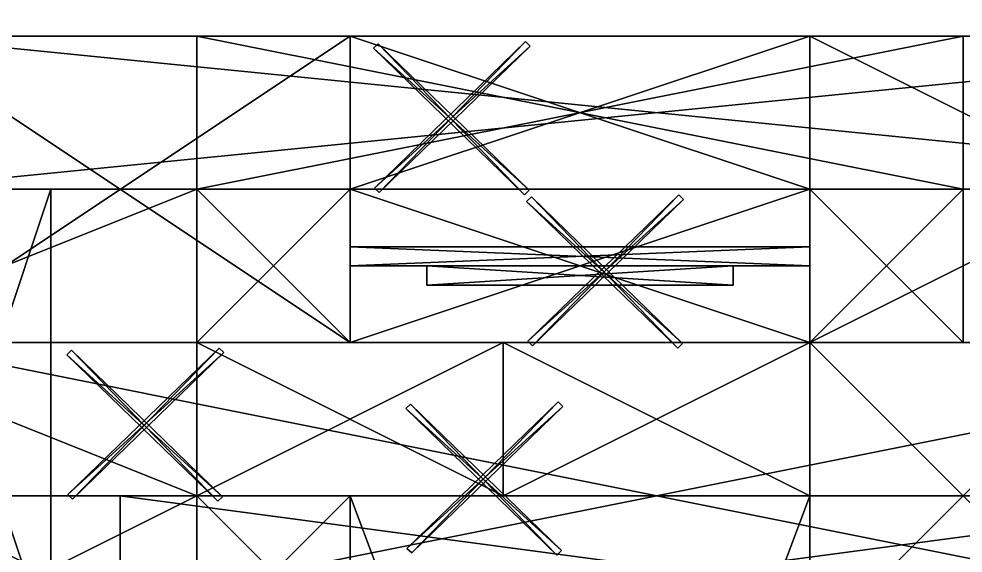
# Model space of a CAD drawing. Extents: x -1088 to 1104, y -640 to 640.
# Drawn here: x -21.1 to 176, y 404 to 515.6 of the extents above; entities that cross this region are included whole.
import ezdxf

# ---------------------------------------------------------------- set-up
doc = ezdxf.new("R2010")
doc.units = 0

msp = doc.modelspace()

# ---------------------------------------------------------------- meshes
at = {"layer": 'OBJECT1051', "color": 50}
mesh = msp.add_polyface(dxfattribs=at)
corners = [(48, 416, 48), (144, 416, 48), (144, 160, 48), (48, 160, 48), (48, 160, 16), (144, 160, 16), (144, 416, 16), (48, 416, 16)]
mesh.append_faces([[corners[k] for k in face] for face in [(1, 3, 0), (5, 7, 4), (3, 7, 0), (5, 1, 6), (0, 6, 1), (4, 2, 5)]], dxfattribs={"vtx0": -1})
mesh.append_faces([[corners[k] for k in face] for face in [(1, 2, 3), (5, 6, 7), (3, 4, 7), (5, 2, 1), (0, 7, 6), (4, 3, 2)]], dxfattribs={"vtx2": -1})
at = {"layer": 'OBJECT1082', "color": 50}
mesh = msp.add_polyface(dxfattribs=at)
corners = [(-144, 480, 48), (16, 480, 48), (16, 416, 48), (-144, 416, 48), (-144, 416, 16), (16, 416, 16), (16, 480, 16), (-144, 480, 16)]
mesh.append_faces([[corners[k] for k in face] for face in [(1, 3, 0), (5, 7, 4), (3, 7, 0), (5, 1, 6), (0, 6, 1), (4, 2, 5)]], dxfattribs={"vtx0": -1})
mesh.append_faces([[corners[k] for k in face] for face in [(1, 2, 3), (5, 6, 7), (3, 4, 7), (5, 2, 1), (0, 7, 6), (4, 3, 2)]], dxfattribs={"vtx2": -1})
at = {"layer": 'OBJECT1084', "color": 50}
mesh = msp.add_polyface(dxfattribs=at)
corners = [(16, 448, 48), (80, 448, 48), (80, 416, 48), (16, 416, 48), (16, 416, 16), (80, 416, 16), (80, 448, 16), (16, 448, 16)]
mesh.append_faces([[corners[k] for k in face] for face in [(1, 3, 0), (5, 7, 4), (3, 7, 0), (5, 1, 6), (0, 6, 1), (4, 2, 5)]], dxfattribs={"vtx0": -1})
mesh.append_faces([[corners[k] for k in face] for face in [(1, 2, 3), (5, 6, 7), (3, 4, 7), (5, 2, 1), (0, 7, 6), (4, 3, 2)]], dxfattribs={"vtx2": -1})
at = {"layer": 'OBJECT1085', "color": 50}
mesh = msp.add_polyface(dxfattribs=at)
corners = [(144, 448, 48), (208, 448, 48), (208, 384, 48), (144, 384, 48), (144, 384, 16), (208, 384, 16), (208, 448, 16), (144, 448, 16)]
mesh.append_faces([[corners[k] for k in face] for face in [(1, 3, 0), (5, 7, 4), (3, 7, 0), (5, 1, 6), (0, 6, 1), (4, 2, 5)]], dxfattribs={"vtx0": -1})
mesh.append_faces([[corners[k] for k in face] for face in [(1, 2, 3), (5, 6, 7), (3, 4, 7), (5, 2, 1), (0, 7, 6), (4, 3, 2)]], dxfattribs={"vtx2": -1})
at = {"layer": 'OBJECT1086', "color": 50}
mesh = msp.add_polyface(dxfattribs=at)
corners = [(16, 416, 48), (48, 416, 48), (48, 384, 48), (16, 384, 48), (16, 384, 16), (48, 384, 16), (48, 416, 16), (16, 416, 16)]
mesh.append_faces([[corners[k] for k in face] for face in [(1, 3, 0), (5, 7, 4), (3, 7, 0), (5, 1, 6), (0, 6, 1), (4, 2, 5)]], dxfattribs={"vtx0": -1})
mesh.append_faces([[corners[k] for k in face] for face in [(1, 2, 3), (5, 6, 7), (3, 4, 7), (5, 2, 1), (0, 7, 6), (4, 3, 2)]], dxfattribs={"vtx2": -1})
at = {"layer": 'OBJECT197', "color": 50}
mesh = msp.add_polyface(dxfattribs=at)
corners = [(-1084, -640, 832), (-1084, 640, 832), (1092, 640, 832), (1092, -640, 832), (-1084, 640, 830), (-1084, -640, 830), (1092, -640, 830), (1092, 640, 830)]
mesh.append_faces([[corners[k] for k in face] for face in [(1, 3, 0), (1, 5, 4), (3, 7, 6), (2, 4, 7), (0, 6, 5), (5, 7, 4)]], dxfattribs={"vtx0": -1})
mesh.append_faces([[corners[k] for k in face] for face in [(1, 2, 3), (1, 0, 5), (3, 2, 7), (2, 1, 4), (0, 3, 6), (5, 6, 7)]], dxfattribs={"vtx2": -1})
at = {"layer": 'OBJECT203', "color": 50}
mesh = msp.add_polyface(dxfattribs=at)
corners = [(-1088, 640, -128), (-1088, -640, -128), (1088, -640, -128), (1088, 640, -128), (-1088, -640, -126), (-1088, 640, -126), (1088, 640, -126), (1088, -640, -126)]
mesh.append_faces([[corners[k] for k in face] for face in [(1, 3, 0), (1, 5, 4), (3, 7, 6), (0, 6, 5), (2, 4, 7), (5, 7, 4)]], dxfattribs={"vtx0": -1})
mesh.append_faces([[corners[k] for k in face] for face in [(1, 2, 3), (1, 0, 5), (3, 2, 7), (0, 3, 6), (2, 1, 4), (5, 6, 7)]], dxfattribs={"vtx2": -1})
at = {"layer": 'OBJECT247', "color": 50}
mesh = msp.add_polyface(dxfattribs=at)
corners = [(64, 464, 176), (128, 464, 176), (128, 460, 176), (64, 460, 176), (64, 460, 48), (128, 460, 48), (128, 464, 48), (64, 464, 48)]
mesh.append_faces([[corners[k] for k in face] for face in [(1, 3, 0), (5, 7, 4), (3, 7, 0), (5, 1, 6), (0, 6, 1), (4, 2, 5)]], dxfattribs={"vtx0": -1})
mesh.append_faces([[corners[k] for k in face] for face in [(1, 2, 3), (5, 6, 7), (3, 4, 7), (5, 2, 1), (0, 7, 6), (4, 3, 2)]], dxfattribs={"vtx2": -1})
at = {"layer": 'OBJECT251', "color": 50}
mesh = msp.add_polyface(dxfattribs=at)
corners = [(48, 468, 176), (144, 468, 176), (144, 464, 176), (48, 464, 176), (48, 464, 48), (144, 464, 48), (144, 468, 48), (48, 468, 48)]
mesh.append_faces([[corners[k] for k in face] for face in [(1, 3, 0), (5, 7, 4), (3, 7, 0), (5, 1, 6), (0, 6, 1), (4, 2, 5)]], dxfattribs={"vtx0": -1})
mesh.append_faces([[corners[k] for k in face] for face in [(1, 2, 3), (5, 6, 7), (3, 4, 7), (5, 2, 1), (0, 7, 6), (4, 3, 2)]], dxfattribs={"vtx2": -1})
at = {"layer": 'OBJECT284', "color": 50}
mesh = msp.add_polyface(dxfattribs=at)
corners = [(52.871601, 509.450989, 272), (53.857399, 510.407013, 272), (85.402298, 479.812988, 272), (84.416603, 478.856995, 272), (84.416603, 478.856995, 240), (85.402298, 479.812988, 240), (53.857399, 510.407013, 240), (52.871601, 509.450989, 240)]
mesh.append_faces([[corners[k] for k in face] for face in [(1, 3, 0), (5, 7, 4), (3, 7, 0), (5, 1, 6), (0, 6, 1), (4, 2, 5)]], dxfattribs={"vtx0": -1})
mesh.append_faces([[corners[k] for k in face] for face in [(1, 2, 3), (5, 6, 7), (3, 4, 7), (5, 2, 1), (0, 7, 6), (4, 3, 2)]], dxfattribs={"vtx2": -1})
at = {"layer": 'OBJECT285', "color": 50}
mesh = msp.add_polyface(dxfattribs=at)
corners = [(84.649803, 510.856995, 272), (85.635498, 509.901001, 272), (54.090599, 479.307007, 272), (53.104801, 480.263, 272), (53.104801, 480.263, 240), (54.090599, 479.307007, 240), (85.635498, 509.901001, 240), (84.649803, 510.856995, 240)]
mesh.append_faces([[corners[k] for k in face] for face in [(1, 3, 0), (5, 7, 4), (3, 7, 0), (5, 1, 6), (0, 6, 1), (4, 2, 5)]], dxfattribs={"vtx0": -1})
mesh.append_faces([[corners[k] for k in face] for face in [(1, 2, 3), (5, 6, 7), (3, 4, 7), (5, 2, 1), (0, 7, 6), (4, 3, 2)]], dxfattribs={"vtx2": -1})
at = {"layer": 'OBJECT288', "color": 50}
mesh = msp.add_polyface(dxfattribs=at)
corners = [(59.648399, 434.21701, 240), (60.634102, 435.173004, 240), (92.179199, 404.57901, 240), (91.193398, 403.622986, 240), (91.193398, 403.622986, 208), (92.179199, 404.57901, 208), (60.634102, 435.173004, 208), (59.648399, 434.21701, 208)]
mesh.append_faces([[corners[k] for k in face] for face in [(1, 3, 0), (5, 7, 4), (3, 7, 0), (5, 1, 6), (0, 6, 1), (4, 2, 5)]], dxfattribs={"vtx0": -1})
mesh.append_faces([[corners[k] for k in face] for face in [(1, 2, 3), (5, 6, 7), (3, 4, 7), (5, 2, 1), (0, 7, 6), (4, 3, 2)]], dxfattribs={"vtx2": -1})
at = {"layer": 'OBJECT289', "color": 50}
mesh = msp.add_polyface(dxfattribs=at)
corners = [(91.426498, 435.622986, 240), (92.4123, 434.666992, 240), (60.867401, 404.072998, 240), (59.881599, 405.028992, 240), (59.881599, 405.028992, 208), (60.867401, 404.072998, 208), (92.4123, 434.666992, 208), (91.426498, 435.622986, 208)]
mesh.append_faces([[corners[k] for k in face] for face in [(1, 3, 0), (5, 7, 4), (3, 7, 0), (5, 1, 6), (0, 6, 1), (4, 2, 5)]], dxfattribs={"vtx0": -1})
mesh.append_faces([[corners[k] for k in face] for face in [(1, 2, 3), (5, 6, 7), (3, 4, 7), (5, 2, 1), (0, 7, 6), (4, 3, 2)]], dxfattribs={"vtx2": -1})
at = {"layer": 'OBJECT373', "color": 50}
mesh = msp.add_polyface(dxfattribs=at)
corners = [(-11.1284, 445.450989, 240), (-10.1426, 446.407013, 240), (21.402399, 415.812988, 240), (20.416599, 414.856995, 240), (20.416599, 414.856995, 208), (21.402399, 415.812988, 208), (-10.1426, 446.407013, 208), (-11.1284, 445.450989, 208)]
mesh.append_faces([[corners[k] for k in face] for face in [(1, 3, 0), (5, 7, 4), (3, 7, 0), (5, 1, 6), (0, 6, 1), (4, 2, 5)]], dxfattribs={"vtx0": -1})
mesh.append_faces([[corners[k] for k in face] for face in [(1, 2, 3), (5, 6, 7), (3, 4, 7), (5, 2, 1), (0, 7, 6), (4, 3, 2)]], dxfattribs={"vtx2": -1})
at = {"layer": 'OBJECT374', "color": 50}
mesh = msp.add_polyface(dxfattribs=at)
corners = [(20.649799, 446.856995, 240), (21.6355, 445.901001, 240), (-9.90941, 415.307007, 240), (-10.8952, 416.263, 240), (-10.8952, 416.263, 208), (-9.90941, 415.307007, 208), (21.6355, 445.901001, 208), (20.649799, 446.856995, 208)]
mesh.append_faces([[corners[k] for k in face] for face in [(1, 3, 0), (5, 7, 4), (3, 7, 0), (5, 1, 6), (0, 6, 1), (4, 2, 5)]], dxfattribs={"vtx0": -1})
mesh.append_faces([[corners[k] for k in face] for face in [(1, 2, 3), (5, 6, 7), (3, 4, 7), (5, 2, 1), (0, 7, 6), (4, 3, 2)]], dxfattribs={"vtx2": -1})
at = {"layer": 'OBJECT375', "color": 50}
mesh = msp.add_polyface(dxfattribs=at)
corners = [(84.871597, 477.450989, 272), (85.857399, 478.407013, 272), (117.402, 447.812988, 272), (116.417, 446.856995, 272), (116.417, 446.856995, 240), (117.402, 447.812988, 240), (85.857399, 478.407013, 240), (84.871597, 477.450989, 240)]
mesh.append_faces([[corners[k] for k in face] for face in [(1, 3, 0), (5, 7, 4), (3, 7, 0), (5, 1, 6), (0, 6, 1), (4, 2, 5)]], dxfattribs={"vtx0": -1})
mesh.append_faces([[corners[k] for k in face] for face in [(1, 2, 3), (5, 6, 7), (3, 4, 7), (5, 2, 1), (0, 7, 6), (4, 3, 2)]], dxfattribs={"vtx2": -1})
at = {"layer": 'OBJECT376', "color": 50}
mesh = msp.add_polyface(dxfattribs=at)
corners = [(116.650002, 478.856995, 272), (117.636002, 477.901001, 272), (86.090599, 447.307007, 272), (85.104797, 448.263, 272), (85.104797, 448.263, 240), (86.090599, 447.307007, 240), (117.636002, 477.901001, 240), (116.650002, 478.856995, 240)]
mesh.append_faces([[corners[k] for k in face] for face in [(1, 3, 0), (5, 7, 4), (3, 7, 0), (5, 1, 6), (0, 6, 1), (4, 2, 5)]], dxfattribs={"vtx0": -1})
mesh.append_faces([[corners[k] for k in face] for face in [(1, 2, 3), (5, 6, 7), (3, 4, 7), (5, 2, 1), (0, 7, 6), (4, 3, 2)]], dxfattribs={"vtx2": -1})
at = {"layer": 'OBJECT432', "color": 50}
mesh = msp.add_polyface(dxfattribs=at)
corners = [(48, 480, 240), (144, 480, 240), (144, 448, 240), (48, 448, 240), (48, 448, 232), (144, 448, 232), (144, 480, 232), (48, 480, 232)]
mesh.append_faces([[corners[k] for k in face] for face in [(1, 3, 0), (5, 7, 4), (3, 7, 0), (5, 1, 6), (0, 6, 1), (4, 2, 5)]], dxfattribs={"vtx0": -1})
mesh.append_faces([[corners[k] for k in face] for face in [(1, 2, 3), (5, 6, 7), (3, 4, 7), (5, 2, 1), (0, 7, 6), (4, 3, 2)]], dxfattribs={"vtx2": -1})
at = {"layer": 'OBJECT433', "color": 50}
mesh = msp.add_polyface(dxfattribs=at)
corners = [(144, 480, 208), (48, 480, 208), (48, 448, 208), (144, 448, 208), (144, 448, 232), (48, 448, 232), (48, 480, 232), (144, 480, 232)]
mesh.append_faces([[corners[k] for k in face] for face in [(1, 3, 0), (5, 7, 4), (3, 7, 0), (5, 1, 6), (0, 6, 1), (4, 2, 5)]], dxfattribs={"vtx0": -1})
mesh.append_faces([[corners[k] for k in face] for face in [(1, 2, 3), (5, 6, 7), (3, 4, 7), (5, 2, 1), (0, 7, 6), (4, 3, 2)]], dxfattribs={"vtx2": -1})
at = {"layer": 'OBJECT540', "color": 50}
mesh = msp.add_polyface(dxfattribs=at)
corners = [(48, 512, 208), (144, 512, 208), (144, 480, 208), (48, 480, 208), (48, 480, 200), (144, 480, 200), (144, 512, 200), (48, 512, 200)]
mesh.append_faces([[corners[k] for k in face] for face in [(1, 3, 0), (5, 7, 4), (3, 7, 0), (5, 1, 6), (0, 6, 1), (4, 2, 5)]], dxfattribs={"vtx0": -1})
mesh.append_faces([[corners[k] for k in face] for face in [(1, 2, 3), (5, 6, 7), (3, 4, 7), (5, 2, 1), (0, 7, 6), (4, 3, 2)]], dxfattribs={"vtx2": -1})
at = {"layer": 'OBJECT541', "color": 50}
mesh = msp.add_polyface(dxfattribs=at)
corners = [(144, 512, 176), (48, 512, 176), (48, 480, 176), (144, 480, 176), (144, 480, 200), (48, 480, 200), (48, 512, 200), (144, 512, 200)]
mesh.append_faces([[corners[k] for k in face] for face in [(1, 3, 0), (5, 7, 4), (3, 7, 0), (5, 1, 6), (0, 6, 1), (4, 2, 5)]], dxfattribs={"vtx0": -1})
mesh.append_faces([[corners[k] for k in face] for face in [(1, 2, 3), (5, 6, 7), (3, 4, 7), (5, 2, 1), (0, 7, 6), (4, 3, 2)]], dxfattribs={"vtx2": -1})
at = {"layer": 'OBJECT542', "color": 50}
mesh = msp.add_polyface(dxfattribs=at)
corners = [(16, 512, 240), (176, 512, 240), (176, 480, 240), (16, 480, 240), (16, 480, 232), (176, 480, 232), (176, 512, 232), (16, 512, 232)]
mesh.append_faces([[corners[k] for k in face] for face in [(1, 3, 0), (5, 7, 4), (3, 7, 0), (5, 1, 6), (0, 6, 1), (4, 2, 5)]], dxfattribs={"vtx0": -1})
mesh.append_faces([[corners[k] for k in face] for face in [(1, 2, 3), (5, 6, 7), (3, 4, 7), (5, 2, 1), (0, 7, 6), (4, 3, 2)]], dxfattribs={"vtx2": -1})
at = {"layer": 'OBJECT543', "color": 50}
mesh = msp.add_polyface(dxfattribs=at)
corners = [(176, 512, 208), (16, 512, 208), (16, 480, 208), (176, 480, 208), (176, 480, 232), (16, 480, 232), (16, 512, 232), (176, 512, 232)]
mesh.append_faces([[corners[k] for k in face] for face in [(1, 3, 0), (5, 7, 4), (3, 7, 0), (5, 1, 6), (0, 6, 1), (4, 2, 5)]], dxfattribs={"vtx0": -1})
mesh.append_faces([[corners[k] for k in face] for face in [(1, 2, 3), (5, 6, 7), (3, 4, 7), (5, 2, 1), (0, 7, 6), (4, 3, 2)]], dxfattribs={"vtx2": -1})
at = {"layer": 'OBJECT678', "color": 50}
mesh = msp.add_polyface(dxfattribs=at)
corners = [(-46.4883, 384, 720), (-46.4883, 480, 720), (-14.4883, 480, 720), (-14.4883, 384, 720), (-14.4883, 384, 236), (-14.4883, 480, 236), (-46.4883, 480, 236), (-46.4883, 384, 236)]
mesh.append_faces([[corners[k] for k in face] for face in [(1, 3, 0), (5, 7, 4), (3, 7, 0), (5, 1, 6), (0, 6, 1), (4, 2, 5)]], dxfattribs={"vtx0": -1})
mesh.append_faces([[corners[k] for k in face] for face in [(1, 2, 3), (5, 6, 7), (3, 4, 7), (5, 2, 1), (0, 7, 6), (4, 3, 2)]], dxfattribs={"vtx2": -1})
at = {"layer": 'OBJECT682', "color": 50}
mesh = msp.add_polyface(dxfattribs=at)
corners = [(0, 416, 720), (240, 416, 720), (240, 384, 720), (0, 384, 720), (0, 384, 240), (240, 384, 240), (240, 416, 240), (0, 416, 240)]
mesh.append_faces([[corners[k] for k in face] for face in [(1, 3, 0), (5, 7, 4), (3, 7, 0), (5, 1, 6), (0, 6, 1), (4, 2, 5)]], dxfattribs={"vtx0": -1})
mesh.append_faces([[corners[k] for k in face] for face in [(1, 2, 3), (5, 6, 7), (3, 4, 7), (5, 2, 1), (0, 7, 6), (4, 3, 2)]], dxfattribs={"vtx2": -1})
at = {"layer": 'OBJECT684', "color": 50}
mesh = msp.add_polyface(dxfattribs=at)
corners = [(-1008, 544, 720), (800, 544, 720), (800, 512, 720), (-1008, 512, 720), (-1008, 512, 16), (800, 512, 16), (800, 544, 16), (-1008, 544, 16)]
mesh.append_faces([[corners[k] for k in face] for face in [(1, 3, 0), (5, 7, 4), (3, 7, 0), (5, 1, 6), (0, 6, 1), (4, 2, 5)]], dxfattribs={"vtx0": -1})
mesh.append_faces([[corners[k] for k in face] for face in [(1, 2, 3), (5, 6, 7), (3, 4, 7), (5, 2, 1), (0, 7, 6), (4, 3, 2)]], dxfattribs={"vtx2": -1})
at = {"layer": 'OBJECT730', "color": 50}
mesh = msp.add_polyface(dxfattribs=at)
corners = [(48, 512, 176), (-48, 512, 176), (-48, 448, 176), (48, 448, 176), (48, 448, 200), (-48, 448, 200), (-48, 512, 200), (48, 512, 200)]
mesh.append_faces([[corners[k] for k in face] for face in [(1, 3, 0), (5, 7, 4), (3, 7, 0), (5, 1, 6), (0, 6, 1), (4, 2, 5)]], dxfattribs={"vtx0": -1})
mesh.append_faces([[corners[k] for k in face] for face in [(1, 2, 3), (5, 6, 7), (3, 4, 7), (5, 2, 1), (0, 7, 6), (4, 3, 2)]], dxfattribs={"vtx2": -1})
at = {"layer": 'OBJECT731', "color": 50}
mesh = msp.add_polyface(dxfattribs=at)
corners = [(272, 512, 176), (144, 512, 176), (144, 448, 176), (272, 448, 176), (272, 448, 200), (144, 448, 200), (144, 512, 200), (272, 512, 200)]
mesh.append_faces([[corners[k] for k in face] for face in [(1, 3, 0), (5, 7, 4), (3, 7, 0), (5, 1, 6), (0, 6, 1), (4, 2, 5)]], dxfattribs={"vtx0": -1})
mesh.append_faces([[corners[k] for k in face] for face in [(1, 2, 3), (5, 6, 7), (3, 4, 7), (5, 2, 1), (0, 7, 6), (4, 3, 2)]], dxfattribs={"vtx2": -1})
at = {"layer": 'OBJECT791', "color": 50}
mesh = msp.add_polyface(dxfattribs=at)
corners = [(-48, 416, 48), (16, 416, 48), (16, 384, 48), (-48, 384, 48), (-48, 384, 16), (16, 384, 16), (16, 416, 16), (-48, 416, 16)]
mesh.append_faces([[corners[k] for k in face] for face in [(1, 3, 0), (5, 7, 4), (3, 7, 0), (5, 1, 6), (0, 6, 1), (4, 2, 5)]], dxfattribs={"vtx0": -1})
mesh.append_faces([[corners[k] for k in face] for face in [(1, 2, 3), (5, 6, 7), (3, 4, 7), (5, 2, 1), (0, 7, 6), (4, 3, 2)]], dxfattribs={"vtx2": -1})
at = {"layer": 'OBJECT792', "color": 50}
mesh = msp.add_polyface(dxfattribs=at)
corners = [(80, 448, 48), (144, 448, 48), (144, 416, 48), (80, 416, 48), (80, 416, 16), (144, 416, 16), (144, 448, 16), (80, 448, 16)]
mesh.append_faces([[corners[k] for k in face] for face in [(1, 3, 0), (5, 7, 4), (3, 7, 0), (5, 1, 6), (0, 6, 1), (4, 2, 5)]], dxfattribs={"vtx0": -1})
mesh.append_faces([[corners[k] for k in face] for face in [(1, 2, 3), (5, 6, 7), (3, 4, 7), (5, 2, 1), (0, 7, 6), (4, 3, 2)]], dxfattribs={"vtx2": -1})
at = {"layer": 'OBJECT796', "color": 50}
mesh = msp.add_polyface(dxfattribs=at)
corners = [(-48, 512, 176), (272, 512, 176), (272, 480, 176), (-48, 480, 176), (-48, 480, 48), (272, 480, 48), (272, 512, 48), (-48, 512, 48)]
mesh.append_faces([[corners[k] for k in face] for face in [(1, 3, 0), (5, 7, 4), (3, 7, 0), (5, 1, 6), (0, 6, 1), (4, 2, 5)]], dxfattribs={"vtx0": -1})
mesh.append_faces([[corners[k] for k in face] for face in [(1, 2, 3), (5, 6, 7), (3, 4, 7), (5, 2, 1), (0, 7, 6), (4, 3, 2)]], dxfattribs={"vtx2": -1})
at = {"layer": 'OBJECT799', "color": 50}
mesh = msp.add_polyface(dxfattribs=at)
corners = [(-48, 448, 208), (272, 448, 208), (272, 384, 208), (-48, 384, 208), (-48, 384, 200), (272, 384, 200), (272, 448, 200), (-48, 448, 200)]
mesh.append_faces([[corners[k] for k in face] for face in [(1, 3, 0), (5, 7, 4), (3, 7, 0), (5, 1, 6), (0, 6, 1), (4, 2, 5)]], dxfattribs={"vtx0": -1})
mesh.append_faces([[corners[k] for k in face] for face in [(1, 2, 3), (5, 6, 7), (3, 4, 7), (5, 2, 1), (0, 7, 6), (4, 3, 2)]], dxfattribs={"vtx2": -1})
at = {"layer": 'OBJECT807', "color": 50}
mesh = msp.add_polyface(dxfattribs=at)
corners = [(48, 480, 48), (144, 480, 48), (144, 448, 48), (48, 448, 48), (48, 448, 16), (144, 448, 16), (144, 480, 16), (48, 480, 16)]
mesh.append_faces([[corners[k] for k in face] for face in [(1, 3, 0), (5, 7, 4), (3, 7, 0), (5, 1, 6), (0, 6, 1), (4, 2, 5)]], dxfattribs={"vtx0": -1})
mesh.append_faces([[corners[k] for k in face] for face in [(1, 2, 3), (5, 6, 7), (3, 4, 7), (5, 2, 1), (0, 7, 6), (4, 3, 2)]], dxfattribs={"vtx2": -1})
at = {"layer": 'OBJECT823', "color": 50}
mesh = msp.add_polyface(dxfattribs=at)
corners = [(-48, 512, 208), (48, 512, 208), (48, 448, 208), (-48, 448, 208), (-48, 448, 200), (48, 448, 200), (48, 512, 200), (-48, 512, 200)]
mesh.append_faces([[corners[k] for k in face] for face in [(1, 3, 0), (5, 7, 4), (3, 7, 0), (5, 1, 6), (0, 6, 1), (4, 2, 5)]], dxfattribs={"vtx0": -1})
mesh.append_faces([[corners[k] for k in face] for face in [(1, 2, 3), (5, 6, 7), (3, 4, 7), (5, 2, 1), (0, 7, 6), (4, 3, 2)]], dxfattribs={"vtx2": -1})
at = {"layer": 'OBJECT825', "color": 50}
mesh = msp.add_polyface(dxfattribs=at)
corners = [(144, 512, 208), (272, 512, 208), (272, 448, 208), (144, 448, 208), (144, 448, 200), (272, 448, 200), (272, 512, 200), (144, 512, 200)]
mesh.append_faces([[corners[k] for k in face] for face in [(1, 3, 0), (5, 7, 4), (3, 7, 0), (5, 1, 6), (0, 6, 1), (4, 2, 5)]], dxfattribs={"vtx0": -1})
mesh.append_faces([[corners[k] for k in face] for face in [(1, 2, 3), (5, 6, 7), (3, 4, 7), (5, 2, 1), (0, 7, 6), (4, 3, 2)]], dxfattribs={"vtx2": -1})
at = {"layer": 'OBJECT938', "color": 50}
mesh = msp.add_polyface(dxfattribs=at)
corners = [(144, 480, 176), (176, 480, 176), (176, 448, 176), (144, 448, 176), (144, 448, 48), (176, 448, 48), (176, 480, 48), (144, 480, 48)]
mesh.append_faces([[corners[k] for k in face] for face in [(1, 3, 0), (5, 7, 4), (3, 7, 0), (5, 1, 6), (0, 6, 1), (4, 2, 5)]], dxfattribs={"vtx0": -1})
mesh.append_faces([[corners[k] for k in face] for face in [(1, 2, 3), (5, 6, 7), (3, 4, 7), (5, 2, 1), (0, 7, 6), (4, 3, 2)]], dxfattribs={"vtx2": -1})
at = {"layer": 'OBJECT942', "color": 50}
mesh = msp.add_polyface(dxfattribs=at)
corners = [(48, 480, 208), (144, 480, 208), (144, 448, 208), (48, 448, 208), (48, 448, 176), (144, 448, 176), (144, 480, 176), (48, 480, 176)]
mesh.append_faces([[corners[k] for k in face] for face in [(1, 3, 0), (5, 7, 4), (3, 7, 0), (5, 1, 6), (0, 6, 1), (4, 2, 5)]], dxfattribs={"vtx0": -1})
mesh.append_faces([[corners[k] for k in face] for face in [(1, 2, 3), (5, 6, 7), (3, 4, 7), (5, 2, 1), (0, 7, 6), (4, 3, 2)]], dxfattribs={"vtx2": -1})
at = {"layer": 'OBJECT943', "color": 50}
mesh = msp.add_polyface(dxfattribs=at)
corners = [(16, 480, 176), (48, 480, 176), (48, 448, 176), (16, 448, 176), (16, 448, 48), (48, 448, 48), (48, 480, 48), (16, 480, 48)]
mesh.append_faces([[corners[k] for k in face] for face in [(1, 3, 0), (5, 7, 4), (3, 7, 0), (5, 1, 6), (0, 6, 1), (4, 2, 5)]], dxfattribs={"vtx0": -1})
mesh.append_faces([[corners[k] for k in face] for face in [(1, 2, 3), (5, 6, 7), (3, 4, 7), (5, 2, 1), (0, 7, 6), (4, 3, 2)]], dxfattribs={"vtx2": -1})
at = {"layer": 'OBJECT944', "color": 50}
mesh = msp.add_polyface(dxfattribs=at)
corners = [(272, 448, 176), (-48, 448, 176), (-48, 384, 176), (272, 384, 176), (272, 384, 200), (-48, 384, 200), (-48, 448, 200), (272, 448, 200)]
mesh.append_faces([[corners[k] for k in face] for face in [(1, 3, 0), (5, 7, 4), (3, 7, 0), (5, 1, 6), (0, 6, 1), (4, 2, 5)]], dxfattribs={"vtx0": -1})
mesh.append_faces([[corners[k] for k in face] for face in [(1, 2, 3), (5, 6, 7), (3, 4, 7), (5, 2, 1), (0, 7, 6), (4, 3, 2)]], dxfattribs={"vtx2": -1})

doc.saveas('drawing.dxf')
